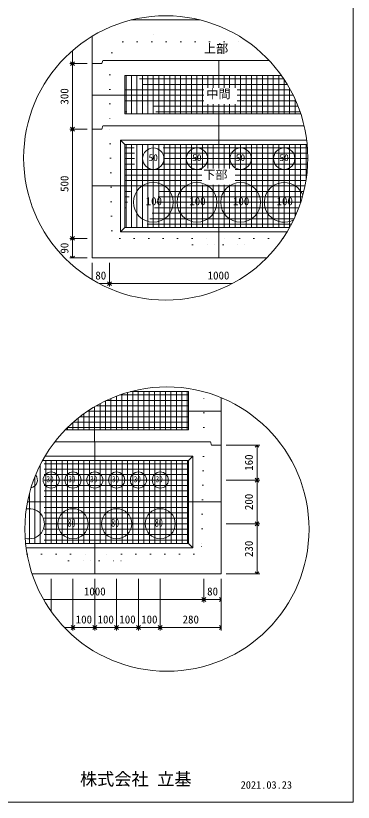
# Model space of a CAD drawing. Units: millimetres, scale not verified. Extents: x -6420 to 6420, y -3025 to 3025.
# Drawn here: x -3826 to -2340, y -2675 to 783 of the extents above; entities that cross this region are included whole.
import ezdxf
from ezdxf.enums import TextEntityAlignment as Align

# ---------------------------------------------------------------- set-up
doc = ezdxf.new("R2010")
doc.units = ezdxf.units.MM
doc.header["$LTSCALE"] = 20
for name, pattern in [('DASHED1', [1.8, 1.2, -0.6]), ('USER2', [50.8, 31.75, -6.35, 6.35, -6.35]), ('USER5', [3.185, 0.01, -3.175])]:
    doc.linetypes.add(name, pattern=pattern)
for name, color, linetype, lineweight in [('0-2_waku', 7, 'Continuous', 18), ('0-3_gaikei', 7, 'Continuous', 18), ('0-4_kakure', 7, 'DASHED1', 5), ('0-5_sunpou', 7, 'Continuous', 5), ('0-7_hole', 7, 'Continuous', 18), ('0-8_uchigawa', 6, 'Continuous', 18), ('0-D_文字１', 7, 'Continuous', 18), ('0-E_コア部分\u3000寸法補助線3', 150, 'USER2', 18), ('0-F_コア部分\u3000寸法補助線2', 150, 'USER2', 18), ('1-0_コア部分\u3000中心補助線', 1, 'Continuous', 18), ('1-1_コア部分\u3000寸法補助線', 7, 'USER2', 5), ('1-2_uchigawa2', 6, 'USER2', 18)]:
    doc.layers.add(name, color=color, linetype=linetype, lineweight=lineweight)
doc.styles.add('ＭＳ ゴシック', font='')
doc.styles.get('ＭＳ ゴシック').set_extended_font_data('MS Gothic')

# ---------------------------------------------------------------- blocks, each defined once
blk = doc.blocks.new('_Open90')
at = {"layer": '0-5_sunpou'}
blk.add_line((0, 0), (-1, 0), dxfattribs=at)
blk.add_lwpolyline([(-0.5, 0.5), (0, 0), (-0.5, -0.5)], dxfattribs=at)

msp = doc.modelspace()

# ---------------------------------------------------------------- linework, layer by layer
at = {"layer": '0-2_waku'}
for p in [(-2340, 3025.04), (-6420, -2674.96), (-6420, -2674.96), (-6420, -2674.96), (-6420, -2674.96)]:
    msp.add_line(p, (-2340, -2674.96), dxfattribs=at)
at = {"layer": '0-3_gaikei'}
for p, q in [((-3316.99, 764.18), (-3244.93, 764.18)), ((-3316.99, 764.18), (-3244.93, 764.18)), ((-3316.99, 764.18), (-3244.93, 764.18)), ((-3014.2, 764.18), (-3316.99, 764.18)), ((-3316.93, 764.18), (-3014.2, 764.18)), ((-3316.93, 764.18), (-3014.2, 764.18)), ((-3489.73, 572.18), (-3489.73, 692.2)), ((-3489.73, 572.18), (-3489.73, -282.22)), ((-3446.53, 572.18), (-3489.73, 572.18)), ((-3446.53, 572.18), (-3489.73, 572.18)), ((-3441.73, 586.58), (-3446.53, 572.18)), ((-2932.11, 586.58), (-3440.91, 586.58)), ((-2710.81, 586.58), (-2932.93, 586.58)), ((-3446.53, 284.18), (-3489.73, 284.18)), ((-3446.53, 284.18), (-3489.73, 284.18)), ((-3441.73, 298.58), (-3446.53, 284.18)), ((-2932.11, 298.58), (-3440.91, 298.58)), ((-2556.52, 298.58), (-2932.93, 298.58)), ((-3489.73, -282.22), (-2721.32, -282.22)), ((-3489.73, -282.22), (-2721.32, -282.22)), ((-3489.73, -282.22), (-2721.32, -282.22)), ((-2920.8, -1373.67), (-2920.8, -896.4)), ((-2968.8, -1090.47), (-2964, -1104.87)), ((-2920.8, -1104.87), (-2964, -1104.87))]:
    msp.add_line(p, q, dxfattribs=at)
for points in [[(-3753.21, -1671.27), (-2920.8, -1671.27), (-2920.8, -1104.87)], [(-3741.02, -1671.27), (-2920.8, -1671.27), (-2920.8, -1104.87)], [(-2968.8, -1090.47), (-3477.6, -1090.47), (-3653.68, -1090.47)]]:
    msp.add_lwpolyline(points, dxfattribs=at)
at = {"layer": '0-4_kakure', "linetype": 'USER5', "lineweight": 18}
for p, q in [((-3220.93, 764.18), (-3220.93, 780.34)), ((-3220.93, 764.18), (-3220.93, 668.18)), ((-3402.51, 620.18), (-3354.51, 668.18)), ((-3354.51, 668.18), (-2804.81, 668.18)), ((-3402.51, 620.18), (-3412.11, 586.58)), ((-3412.11, 586.58), (-3412.11, 298.58)), ((-3402.21, -162.22), (-3412.11, 298.58)), ((-3402.21, -162.22), (-3367.87, -195.82)), ((-3367.87, -195.82), (-2932.11, -195.82)), ((-3047.31, -224.62), (-3076.11, -195.82)), ((-2649.92, -195.82), (-2932.11, -195.82)), ((-2816.91, -224.62), (-2788.11, -195.82)), ((-3047.31, -224.62), (-2951.31, -224.62)), ((-2951.31, -224.62), (-2947.47, -282.22)), ((-2912.91, -224.62), (-2916.75, -282.22)), ((-2912.91, -224.62), (-2816.91, -224.62)), ((-2997.59, -1090.47), (-2997.59, -870.29)), ((-2997.59, -1090.47), (-3007.5, -1551.27)), ((-3007.5, -1551.27), (-3041.83, -1584.87)), ((-3775.24, -1584.87), (-3477.59, -1584.87)), ((-3592.79, -1613.67), (-3621.59, -1584.87)), ((-3041.83, -1584.87), (-3477.59, -1584.87)), ((-3362.39, -1613.67), (-3333.59, -1584.87)), ((-3592.79, -1613.67), (-3496.79, -1613.67)), ((-3496.79, -1613.67), (-3492.95, -1671.27)), ((-3458.39, -1613.67), (-3462.23, -1671.27)), ((-3458.39, -1613.67), (-3362.39, -1613.67))]:
    msp.add_line(p, q, dxfattribs=at)
at = {"layer": '0-5_sunpou', "color": 150, "lineweight": 18}
for p, q in [((-3575.48, 629.67), (-3575.48, 589.46)), ((-3510.85, 572.18), (-3587.96, 572.18)), ((-3531.97, 572.18), (-3587.96, 572.18)), ((-3575.48, 554.9), (-3575.48, 301.46)), ((-3510.85, 284.18), (-3587.96, 284.18)), ((-3510.85, 284.18), (-3587.96, 284.18)), ((-3575.48, 266.9), (-3575.48, -178.54)), ((-3510.85, -195.82), (-3587.96, -195.82)), ((-3531.97, -195.82), (-3587.96, -195.82)), ((-3575.48, -213.1), (-3575.48, -264.94)), ((-3510.85, -282.22), (-3587.96, -282.22)), ((-3489.73, -303.34), (-3489.73, -376.95)), ((-3412.93, -303.34), (-3412.93, -407.42)), ((-3412.93, -303.34), (-3412.93, -407.42)), ((-3458.02, -394.94), (-3430.21, -394.94)), ((-3395.65, -394.94), (-2873.17, -394.94)), ((-2899.68, -1104.87), (-2751.26, -1104.87)), ((-2763.74, -1122.15), (-2763.74, -1241.19)), ((-2899.68, -1258.47), (-2751.26, -1258.47)), ((-2899.68, -1258.47), (-2751.26, -1258.47)), ((-2763.74, -1275.75), (-2763.74, -1433.19)), ((-2899.68, -1450.47), (-2751.26, -1450.47)), ((-2899.68, -1450.47), (-2751.26, -1450.47)), ((-2763.74, -1467.75), (-2763.74, -1653.99)), ((-3669.59, -1692.39), (-3669.59, -1836.12)), ((-3573.59, -1692.39), (-3573.59, -1919.67)), ((-3573.59, -1692.39), (-3573.59, -1919.67)), ((-3477.59, -1692.39), (-3477.59, -1919.67)), ((-3477.59, -1692.39), (-3477.59, -1919.67)), ((-3381.59, -1692.39), (-3381.59, -1919.67)), ((-3381.59, -1692.39), (-3381.59, -1919.67)), ((-3285.59, -1692.39), (-3285.59, -1919.67)), ((-3285.59, -1692.39), (-3285.59, -1919.67)), ((-3189.59, -1692.39), (-3189.59, -1919.67)), ((-3189.59, -1692.39), (-3189.59, -1919.67)), ((-2997.6, -1692.39), (-2997.6, -1796.47)), ((-2997.6, -1692.39), (-2997.6, -1796.47)), ((-2920.8, -1692.39), (-2920.8, -1796.47)), ((-2920.8, -1692.39), (-2920.8, -1919.67)), ((-2899.68, -1671.27), (-2751.26, -1671.27)), ((-3702.89, -1783.99), (-3014.88, -1783.99)), ((-2980.32, -1783.99), (-2938.08, -1783.99)), ((-3610.75, -1907.19), (-3590.87, -1907.19)), ((-3556.31, -1907.19), (-3494.87, -1907.19)), ((-3460.31, -1907.19), (-3398.87, -1907.19)), ((-3364.31, -1907.19), (-3302.87, -1907.19)), ((-3268.31, -1907.19), (-3206.87, -1907.19)), ((-3172.31, -1907.19), (-2938.08, -1907.19))]:
    msp.add_line(p, q, dxfattribs=at)
for centre in [(-3165.59, 157.62), (-3159.98, -1474)]:
    msp.add_circle(centre, 625.17, dxfattribs=at)
at = {"layer": '0-7_hole'}
for centre, radius in [((-3220.11, 154.58), 47.04), ((-3028.11, 154.58), 47.04), ((-2836.11, 154.58), 47.04), ((-2644.11, 154.58), 47.04), ((-3220.11, -37.42), 87.36), ((-3028.11, -37.42), 87.36), ((-2836.11, -37.42), 87.36), ((-3669.59, -1258.47), 35.52), ((-3573.59, -1258.47), 35.52), ((-3477.59, -1258.47), 35.52), ((-3381.59, -1258.47), 35.52), ((-3285.59, -1258.47), 35.52), ((-3189.59, -1258.47), 35.52), ((-3573.59, -1450.47), 66.24), ((-3381.59, -1450.47), 66.24), ((-3189.59, -1450.47), 66.24)]:
    msp.add_circle(centre, radius, dxfattribs=at)
for centre, radius, start, end in [((-2644.11, -37.42), 87.36, 20.66629, 298.32089), ((-3765.59, -1258.47), 35.52, 281.59033, 39.2294), ((-3765.59, -1450.47), 66.24, 253.99064, 101.55918)]:
    msp.add_arc(centre, radius, start, end, dxfattribs=at)
at = {"layer": '0-8_uchigawa'}
for p, q in [((-3364.11, 236.18), (-3344.91, 216.98)), ((-3364.11, -167.02), (-3364.11, 236.18)), ((-3344.91, 216.98), (-2932.11, 216.98)), ((-3344.91, -147.82), (-3344.91, 216.98)), ((-2932.11, 216.98), (-2543.25, 216.98)), ((-3364.11, -167.02), (-3344.91, -147.82)), ((-3364.11, -167.02), (-2631.32, -167.02)), ((-3344.91, -147.82), (-2620.12, -147.82)), ((-3064.79, -1536.87), (-3064.79, -1172.07)), ((-3045.59, -1556.07), (-3045.59, -1152.87)), ((-3781.98, -1536.87), (-3064.79, -1536.87)), ((-3045.59, -1556.07), (-3064.79, -1536.87)), ((-3779.74, -1556.07), (-3045.59, -1556.07))]:
    msp.add_line(p, q, dxfattribs=at)
for points in [[(-3364.11, 236.18), (-2932.11, 236.18), (-2545.38, 236.18)], [(-3707.41, -1172.07), (-3477.59, -1172.07), (-3064.79, -1172.07), (-3045.59, -1152.87)], [(-3696.37, -1152.87), (-3477.59, -1152.87), (-3045.59, -1152.87)]]:
    msp.add_lwpolyline(points, dxfattribs=at)
at = {"layer": '0-E_コア部分\u3000寸法補助線3'}
for p, q in [((-3340.11, 351.38), (-3340.11, 519.38)), ((-3292.11, 351.38), (-3292.11, 519.38)), ((-3244.11, 351.38), (-3244.11, 519.38)), ((-3196.11, 351.38), (-3196.11, 519.38)), ((-3148.11, 351.38), (-3148.11, 519.38)), ((-3100.11, 351.38), (-3100.11, 519.38)), ((-3052.11, 351.38), (-3052.11, 519.38)), ((-3004.11, 351.38), (-3004.11, 519.38)), ((-2956.11, 466.35), (-2956.11, 519.38)), ((-2908.11, 466.35), (-2908.11, 519.38)), ((-2860.11, 466.35), (-2860.11, 519.38)), ((-2812.11, 351.38), (-2812.11, 519.38)), ((-2764.11, 351.38), (-2764.11, 519.38)), ((-2716.11, 351.38), (-2716.11, 519.38)), ((-2668.11, 351.38), (-2668.11, 519.38)), ((-2997.44, 456.98), (-3344.91, 456.98)), ((-2616.76, 456.98), (-2850.56, 456.98)), ((-2620.11, 351.38), (-2620.11, 463.05)), ((-2997.44, 408.98), (-3344.91, 408.98)), ((-2956.11, 351.38), (-2956.11, 394.48)), ((-2908.11, 351.38), (-2908.11, 394.48)), ((-2860.11, 351.38), (-2860.11, 394.48)), ((-2593.18, 408.98), (-2850.56, 408.98)), ((-2572.11, 351.38), (-2572.11, 354.14)), ((-3340.11, -147.82), (-3340.11, 216.98)), ((-3292.11, -147.82), (-3292.11, 216.98)), ((-3244.11, -147.82), (-3244.11, 216.98)), ((-3196.11, -147.82), (-3196.11, 216.98)), ((-3148.11, -147.82), (-3148.11, 216.98)), ((-3100.11, -147.82), (-3100.11, 216.98)), ((-3052.11, -147.82), (-3052.11, 216.98)), ((-3004.11, 111.95), (-3004.11, 216.98)), ((-2956.11, 111.95), (-2956.11, 216.98)), ((-2908.11, 111.95), (-2908.11, 216.98)), ((-2860.11, 111.95), (-2860.11, 216.98)), ((-2812.11, -147.82), (-2812.11, 216.98)), ((-2764.11, -147.82), (-2764.11, 216.98)), ((-2716.11, -147.82), (-2716.11, 216.98)), ((-2668.11, -147.82), (-2668.11, 216.98)), ((-2620.11, -147.82), (-2620.11, 216.98)), ((-2572.11, -38.89), (-2572.11, 216.98)), ((-2542.04, 202.58), (-3344.91, 202.58)), ((-2540.43, 154.58), (-3344.91, 154.58)), ((-3006.28, 106.58), (-3344.91, 106.58)), ((-2542.51, 106.58), (-2859.39, 106.58)), ((-3006.28, 58.58), (-3344.91, 58.58)), ((-3004.11, -147.82), (-3004.11, 40.08)), ((-2956.11, -147.82), (-2956.11, 40.08)), ((-2908.11, -147.82), (-2908.11, 40.08)), ((-2860.11, -147.82), (-2860.11, 40.08)), ((-2548.32, 58.58), (-2859.39, 58.58)), ((-2557.96, 10.58), (-3344.91, 10.58)), ((-2571.63, -37.42), (-3344.91, -37.42)), ((-2589.6, -85.42), (-3344.91, -85.42)), ((-2612.3, -133.42), (-3344.91, -133.42)), ((-3358.41, -1037.67), (-3358.41, -881.16)), ((-3310.41, -1037.67), (-3310.41, -869.67)), ((-3262.41, -1037.67), (-3262.41, -869.67)), ((-3214.41, -1037.67), (-3214.41, -869.67)), ((-3166.41, -1037.67), (-3166.41, -869.67)), ((-3118.41, -1037.67), (-3118.41, -869.67)), ((-3070.41, -1037.67), (-3070.41, -869.67)), ((-3065.61, -932.07), (-3471.67, -932.07)), ((-3454.41, -1037.67), (-3454.41, -922.5)), ((-3406.41, -1037.67), (-3406.41, -899.45)), ((-3502.41, -1037.67), (-3502.41, -950.95)), ((-3550.41, -1037.67), (-3550.41, -985.74)), ((-3065.61, -980.07), (-3543.22, -980.07)), ((-3598.41, -1037.67), (-3598.41, -1028.34)), ((-3693.59, -1536.87), (-3693.59, -1172.07)), ((-3645.59, -1536.87), (-3645.59, -1172.07)), ((-3597.59, -1536.87), (-3597.59, -1172.07)), ((-3549.59, -1536.87), (-3549.59, -1172.07)), ((-3501.59, -1536.87), (-3501.59, -1172.07)), ((-3453.59, -1536.87), (-3453.59, -1172.07)), ((-3405.59, -1536.87), (-3405.59, -1172.07)), ((-3357.59, -1536.87), (-3357.59, -1172.07)), ((-3309.59, -1536.87), (-3309.59, -1172.07)), ((-3261.59, -1536.87), (-3261.59, -1172.07)), ((-3213.59, -1536.87), (-3213.59, -1172.07)), ((-3165.59, -1536.87), (-3165.59, -1172.07)), ((-3117.59, -1536.87), (-3117.59, -1172.07)), ((-3069.59, -1536.87), (-3069.59, -1172.07)), ((-3064.79, -1186.47), (-3715.11, -1186.47)), ((-3741.59, -1536.87), (-3741.59, -1244.73)), ((-3064.79, -1234.47), (-3737.45, -1234.47)), ((-3064.79, -1282.47), (-3755.09, -1282.47)), ((-3064.79, -1330.47), (-3768.45, -1330.47)), ((-3064.79, -1378.47), (-3777.81, -1378.47)), ((-3064.79, -1426.47), (-3783.34, -1426.47)), ((-3064.79, -1474.47), (-3785.15, -1474.47)), ((-3064.79, -1522.47), (-3783.27, -1522.47))]:
    msp.add_line(p, q, dxfattribs=at)
at = {"layer": '0-F_コア部分\u3000寸法補助線2'}
for p, q in [((-3316.11, 351.38), (-3316.11, 519.38)), ((-3268.11, 351.38), (-3268.11, 519.38)), ((-3220.11, 351.38), (-3220.11, 519.38)), ((-3172.11, 351.38), (-3172.11, 519.38)), ((-3076.11, 351.38), (-3076.11, 519.38)), ((-2980.11, 466.35), (-2980.11, 519.38)), ((-2884.11, 466.35), (-2884.11, 519.38)), ((-2788.11, 351.38), (-2788.11, 519.38)), ((-2692.11, 351.38), (-2692.11, 519.38)), ((-2630.55, 480.98), (-3344.91, 480.98)), ((-2596.11, 351.38), (-2596.11, 415.55)), ((-2583.23, 384.98), (-3344.91, 384.98)), ((-2980.11, 351.38), (-2980.11, 394.48)), ((-2884.11, 351.38), (-2884.11, 394.48)), ((-3268.11, -147.82), (-3268.11, 216.98)), ((-3220.11, -147.82), (-3220.11, 216.98)), ((-3172.11, -147.82), (-3172.11, 216.98)), ((-3076.11, -147.82), (-3076.11, 216.98)), ((-2980.11, 111.95), (-2980.11, 216.98)), ((-2884.11, 111.95), (-2884.11, 216.98)), ((-2788.11, -147.82), (-2788.11, 216.98)), ((-2692.11, -147.82), (-2692.11, 216.98)), ((-2596.11, -100.31), (-2596.11, 216.98)), ((-2540.78, 178.58), (-3344.91, 178.58)), ((-3006.28, 82.58), (-3344.91, 82.58)), ((-2544.95, 82.58), (-2859.39, 82.58)), ((-2980.11, -147.82), (-2980.11, 40.08)), ((-2884.11, -147.82), (-2884.11, 40.08)), ((-2564.28, -13.42), (-3344.91, -13.42)), ((-2600.33, -109.42), (-3344.91, -109.42)), ((-3334.41, -1037.67), (-3334.41, -873.66)), ((-3238.41, -1037.67), (-3238.41, -869.67)), ((-3142.41, -1037.67), (-3142.41, -869.67)), ((-3430.41, -1037.67), (-3430.41, -910.35)), ((-3065.61, -908.07), (-3425.61, -908.07)), ((-3526.41, -1037.67), (-3526.41, -967.48)), ((-3065.61, -1004.07), (-3572.3, -1004.07)), ((-3621.59, -1536.87), (-3621.59, -1172.07)), ((-3525.59, -1536.87), (-3525.59, -1172.07)), ((-3429.59, -1536.87), (-3429.59, -1172.07)), ((-3333.59, -1536.87), (-3333.59, -1172.07)), ((-3237.59, -1536.87), (-3237.59, -1172.07)), ((-3141.59, -1536.87), (-3141.59, -1172.07)), ((-3717.59, -1536.87), (-3717.59, -1191.32)), ((-3064.79, -1210.47), (-3726.89, -1210.47)), ((-3064.79, -1306.47), (-3762.29, -1306.47)), ((-3765.59, -1536.87), (-3765.59, -1318.85)), ((-3064.79, -1402.47), (-3781.05, -1402.47)), ((-3064.79, -1498.47), (-3784.67, -1498.47))]:
    msp.add_line(p, q, dxfattribs=at)
at = {"layer": '1-0_コア部分\u3000中心補助線'}
for p, q in [((-2932.11, 466.35), (-2932.11, 586.58)), ((-2997.44, 432.98), (-3489.73, 432.98)), ((-2604.33, 432.98), (-2850.56, 432.98)), ((-2932.11, 298.58), (-2932.11, 394.48)), ((-2932.11, 111.95), (-2932.11, 298.58)), ((-3488.91, 34.58), (-2552.65, 34.58)), ((-2932.11, -282.22), (-2932.11, 40.08)), ((-2922.43, -956.07), (-3510.1, -956.07)), ((-3478.41, -1090.47), (-3478.41, -936)), ((-3477.59, -1671.27), (-3477.59, -1090.47)), ((-3773.62, -1354.47), (-2920.79, -1354.47))]:
    msp.add_line(p, q, dxfattribs=at)
at = {"layer": '1-1_コア部分\u3000寸法補助線'}
for p, q in [((-3316.11, 351.38), (-3316.11, 519.38)), ((-3220.11, 351.38), (-3220.11, 519.38)), ((-3124.11, 351.38), (-3124.11, 519.38)), ((-3028.11, 351.38), (-3028.11, 519.38)), ((-2836.11, 351.38), (-2836.11, 519.38)), ((-2740.11, 351.38), (-2740.11, 519.38)), ((-2645.81, 504.98), (-3344.91, 504.98)), ((-2644.11, 351.38), (-2644.11, 502.43)), ((-2574.43, 360.98), (-3344.91, 360.98)), ((-3316.11, -147.82), (-3316.11, 216.98)), ((-3220.11, -147.82), (-3220.11, 216.98)), ((-3124.11, -147.82), (-3124.11, 216.98)), ((-3028.11, -147.82), (-3028.11, 216.98)), ((-2836.11, -147.82), (-2836.11, 216.98)), ((-2740.11, -147.82), (-2740.11, 216.98)), ((-2644.11, -147.82), (-2644.11, 216.98)), ((-2548.11, 59.87), (-2548.11, 216.98)), ((-2541.01, 130.58), (-3344.91, 130.58)), ((-2580.05, -61.42), (-3344.91, -61.42)), ((-3382.41, -1037.67), (-3382.41, -889.74)), ((-3065.61, -884.07), (-3366.91, -884.07)), ((-3286.41, -1037.67), (-3286.41, -869.67)), ((-3190.41, -1037.67), (-3190.41, -869.67)), ((-3094.41, -1037.67), (-3094.41, -869.67)), ((-3065.61, -1028.07), (-3598.14, -1028.07)), ((-3574.41, -1037.67), (-3574.41, -1005.94)), ((-3669.59, -1536.87), (-3669.59, -1172.07)), ((-3573.59, -1536.87), (-3573.59, -1172.07)), ((-3381.59, -1536.87), (-3381.59, -1172.07)), ((-3285.59, -1536.87), (-3285.59, -1172.07)), ((-3189.59, -1536.87), (-3189.59, -1172.07)), ((-3093.59, -1536.87), (-3093.59, -1172.07)), ((-3064.79, -1258.47), (-3746.83, -1258.47)), ((-3765.59, -1536.87), (-3765.59, -1318.85)), ((-3064.79, -1450.47), (-3784.71, -1450.47))]:
    msp.add_line(p, q, dxfattribs=at)
at = {"layer": '1-2_uchigawa2'}
for p, q in [((-3344.91, 519.38), (-2932.11, 519.38)), ((-3344.91, 519.38), (-3344.91, 351.38)), ((-2655.73, 519.38), (-2932.11, 519.38)), ((-3344.91, 351.38), (-2932.11, 351.38)), ((-2571.21, 351.38), (-2932.11, 351.38)), ((-3065.61, -869.67), (-3320.05, -869.67)), ((-3065.61, -869.67), (-3065.61, -1037.67)), ((-3607.7, -1037.67), (-3478.41, -1037.67)), ((-3065.61, -1037.67), (-3478.41, -1037.67))]:
    msp.add_line(p, q, dxfattribs=at)

# ---------------------------------------------------------------- block references
at = {"layer": '0-5_sunpou', "xscale": 17.28, "yscale": 17.28}
for p, rotation in [((-3575.48, 572.18), 270), ((-3575.48, 572.18), 90), ((-3575.48, 284.18), 270), ((-3575.48, 284.18), 90), ((-3575.48, -195.82), 270), ((-3575.48, -195.82), 90), ((-3575.48, -282.22), 270), ((-3412.93, -394.94), 180), ((-2763.74, -1104.87), 90), ((-2763.74, -1258.47), 270), ((-2763.74, -1258.47), 90), ((-2763.74, -1450.47), 270), ((-2763.74, -1450.47), 90), ((-2763.74, -1671.27), 270), ((-2997.6, -1783.99), 180), ((-3573.59, -1907.19), 180), ((-3477.59, -1907.19), 180), ((-3381.59, -1907.19), 180), ((-3285.59, -1907.19), 180), ((-3189.59, -1907.19), 180)]:
    msp.add_blockref('_Open90', p, dxfattribs=dict(at, rotation=rotation))
for p in [(-3412.93, -394.94), (-2997.6, -1783.99), (-2920.8, -1783.99), (-3573.59, -1907.19), (-3477.59, -1907.19), (-3381.59, -1907.19), (-3285.59, -1907.19), (-3189.59, -1907.19), (-2920.8, -1907.19)]:
    msp.add_blockref('_Open90', p, dxfattribs=at)

# ---------------------------------------------------------------- texts
at = {"layer": '0-5_sunpou', "style": 'ＭＳ ゴシック'}
for s, p in [('300', (-3583.16, 392.18)), ('500', (-3583.16, 8.18)), ('90', (-3583.16, -263.02)), ('160', (-2771.42, -1217.67)), ('200', (-2771.42, -1390.47)), ('230', (-2771.42, -1596.87))]:
    msp.add_text(s, height=35.19, rotation=90, dxfattribs=at).set_placement(p, align=Align.BOTTOM_LEFT)
for s, p in [('80', (-3475.33, -387.26)), ('1000', (-2980.93, -387.26)), ('1000', (-3525.6, -1776.31)), ('80', (-2983.2, -1776.31)), ('100', (-3561.59, -1899.51)), ('100', (-3465.59, -1899.51)), ('100', (-3369.59, -1899.51)), ('100', (-3273.59, -1899.51)), ('280', (-3091.2, -1899.51))]:
    msp.add_text(s, height=35.19, dxfattribs=at).set_placement(p, align=Align.BOTTOM_LEFT)
at = {"layer": '0-D_文字１', "style": 'ＭＳ ゴシック'}
for s, height, p in [('上部', 39.1, (-2997.19, 607.34)), ('中間', 39.1, (-2986.89, 408.04)), ('50', 29.91, (-3240.84, 135.05)), ('50', 29.91, (-3048.84, 135.05)), ('50', 29.91, (-2856.84, 135.05)), ('50', 29.91, (-2664.84, 135.05)), ('下部', 39.1, (-3000.53, 53.04)), ('100', 35.19, (-3253.66, -60.63)), ('100', 35.19, (-3061.66, -60.63)), ('100', 35.19, (-2869.66, -60.63)), ('100', 35.19, (-2677.66, -60.63)), ('株式会社 立基', 55.43, (-3542.97, -2616.99)), ('2021.03.23', 33.26, (-2835.62, -2625.27))]:
    msp.add_text(s, height=height, dxfattribs=at).set_placement(p, align=Align.BOTTOM_LEFT)
at = {"layer": '0-D_文字１', "style": 'ＭＳ ゴシック', "width": 0.7}
for s, height, p in [('30', 26.92, (-3689.76, -1276.26)), ('30', 26.92, (-3593.76, -1276.26)), ('30', 26.92, (-3497.76, -1276.26)), ('30', 26.92, (-3401.76, -1276.26)), ('30', 26.92, (-3305.76, -1276.26)), ('30', 26.92, (-3209.76, -1276.26)), ('80', 35.19, (-3597.66, -1474.17)), ('80', 35.19, (-3405.66, -1474.17)), ('80', 35.19, (-3213.66, -1474.17))]:
    msp.add_text(s, height=height, dxfattribs=at).set_placement(p, align=Align.BOTTOM_LEFT)

doc.saveas('drawing.dxf')
